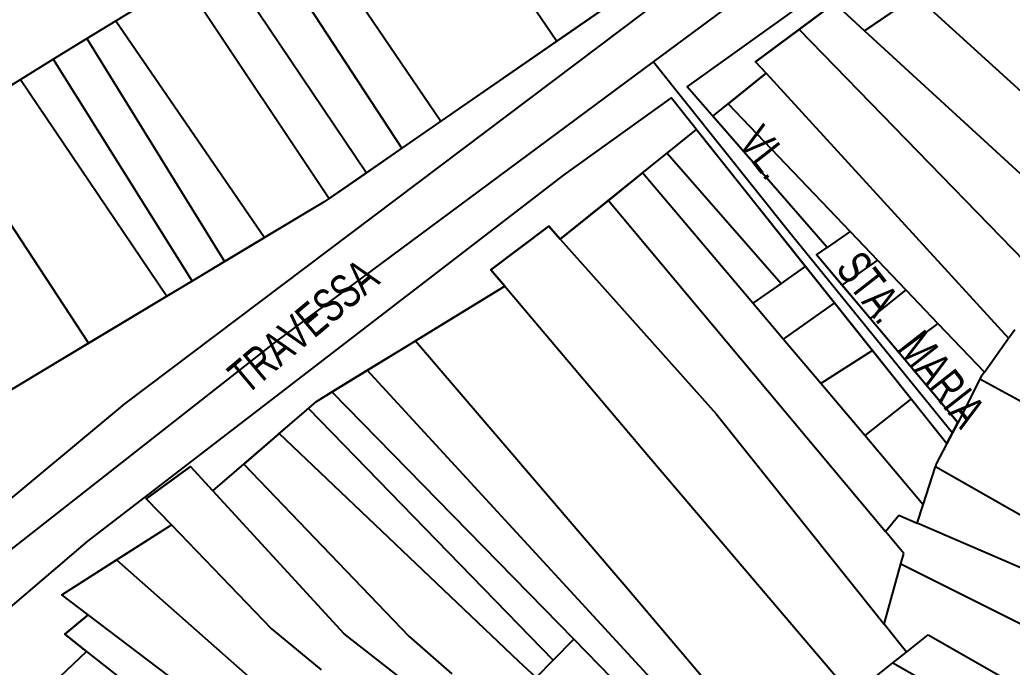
# Model space of a CAD drawing. Extents: x 199219 to 200475, y 4837288 to 4839440.
# Drawn here: x 199793.9 to 199911.7, y 4837895.6 to 4837972.4 of the extents above; entities that cross this region are included whole.
import ezdxf

# ---------------------------------------------------------------- set-up
doc = ezdxf.new("R2010")
doc.units = 0
doc.header["$LTSCALE"] = 3
doc.header["$MEASUREMENT"] = 0
for name, color, linetype in [('CD_MALHA_LOTES', 40, 'CONTINUOUS'), ('RU-QUADRAS', 210, 'CONTINUOUS'), ('SV-EIXO-RUA-PAV', 20, 'CONTINUOUS'), ('SV-RUA-PAVIM-S-GUIA-C-GUIA', 7, 'CONTINUOUS'), ('SV-TXT-RUA-N-PAV-S-GUIA-C-GUIA', 7, 'CONTINUOUS'), ('SV-TXT-RUA-PAV-S-GUIA-C-GUIA', 7, 'CONTINUOUS')]:
    doc.layers.add(name, color=color, linetype=linetype)
doc.styles.add('ARIAL', font='ARIAL.TTF')

msp = doc.modelspace()

# ---------------------------------------------------------------- linework, layer by layer
at = {"layer": 'CD_MALHA_LOTES', "linetype": 'Continuous'}
for p, q in [((199835.06, 4838003.05), (199857.61, 4837969.87)), ((199821.29, 4837993.57), (199843.85, 4837960.37)), ((199839.21, 4837957.17), (199817.01, 4837991.1)), ((199817.73, 4837979.92), (199835, 4837954.26)), ((199805.25, 4837972.27), (199813.26, 4837977.18)), ((199813.26, 4837977.18), (199830.58, 4837951.21)), ((199890.57, 4837974.37), (199886.38, 4837971.26)), ((199894.13, 4837971.1), (199890.57, 4837974.37)), ((199900.23, 4837975.24), (199894.13, 4837971.1)), ((199917.54, 4837959.48), (199900.23, 4837975.24)), ((199862.71, 4837973.39), (199857.61, 4837969.87)), ((199801.81, 4837970.16), (199805.25, 4837972.27)), ((199805.25, 4837972.27), (199822.92, 4837946.56)), ((199886.38, 4837971.26), (199881.21, 4837967.41)), ((199886.38, 4837971.26), (199915.65, 4837941.13)), ((199894.13, 4837971.1), (199919.73, 4837947.6)), ((199797.82, 4837967.71), (199801.81, 4837970.16)), ((199801.81, 4837970.16), (199818.17, 4837943.72)), ((199857.61, 4837969.87), (199843.85, 4837960.37)), ((199793.94, 4837965.33), (199797.82, 4837967.71)), ((199797.82, 4837967.71), (199814.32, 4837941.4)), ((199881.21, 4837967.41), (199882.46, 4837966.06)), ((199882.46, 4837966.06), (199877.96, 4837962.43)), ((199882.46, 4837966.06), (199911.23, 4837934.62)), ((199785.05, 4837959.89), (199793.94, 4837965.33)), ((199793.94, 4837965.33), (199811.3, 4837939.6)), ((199876.13, 4837960.95), (199877.96, 4837962.43)), ((199877.96, 4837962.43), (199892.44, 4837947.28)), ((199843.85, 4837960.37), (199839.21, 4837957.17)), ((199889.71, 4837945.4), (199876.13, 4837960.95)), ((199785.05, 4837959.89), (199802.01, 4837934.02)), ((199870.7, 4837956.58), (199874.19, 4837959.39)), ((199874.19, 4837959.39), (199887.14, 4837943.15)), ((199839.21, 4837957.17), (199835, 4837954.26)), ((199867.79, 4837954.23), (199870.7, 4837956.58)), ((199870.7, 4837956.58), (199884.23, 4837941.12)), ((199835, 4837954.26), (199830.58, 4837951.21)), ((199867.79, 4837954.23), (199863.73, 4837950.96)), ((199880.86, 4837938.78), (199867.79, 4837954.23)), ((199829.97, 4837950.79), (199822.92, 4837946.56)), ((199830.58, 4837951.21), (199829.97, 4837950.79)), ((199863.73, 4837950.96), (199858.02, 4837946.36)), ((199863.73, 4837950.96), (199896.63, 4837911.67)), ((199856.64, 4837947.91), (199849.79, 4837942.73)), ((199858.02, 4837946.36), (199856.64, 4837947.91)), ((199892.44, 4837947.28), (199889.71, 4837945.4)), ((199892.44, 4837947.28), (199895.69, 4837943.88)), ((199822.92, 4837946.56), (199818.17, 4837943.72)), ((199858.02, 4837946.36), (199876.54, 4837925.63)), ((199888.43, 4837944.52), (199889.71, 4837945.4)), ((199818.17, 4837943.72), (199814.32, 4837941.4)), ((199891.46, 4837940.93), (199888.43, 4837944.52)), ((199895.69, 4837943.88), (199891.46, 4837940.93)), ((199895.69, 4837943.88), (199899.05, 4837940.36)), ((199849.79, 4837942.73), (199851.43, 4837940.8)), ((199887.14, 4837943.15), (199884.23, 4837941.12)), ((199887.14, 4837943.15), (199890.58, 4837938.83)), ((199814.32, 4837941.4), (199811.3, 4837939.6)), ((199851.43, 4837940.8), (199840.82, 4837934.3)), ((199851.43, 4837940.8), (199868.53, 4837920.59)), ((199884.23, 4837941.12), (199880.86, 4837938.78)), ((199894.8, 4837936.97), (199891.46, 4837940.93)), ((199899.05, 4837940.36), (199894.8, 4837936.97)), ((199899.05, 4837940.36), (199902.85, 4837936.38)), ((199811.3, 4837939.6), (199802.01, 4837934.02)), ((199890.58, 4837938.83), (199884.47, 4837934.51)), ((199890.58, 4837938.83), (199895.1, 4837933.17)), ((199884.47, 4837934.51), (199880.86, 4837938.78)), ((199898.22, 4837932.91), (199894.8, 4837936.97)), ((199902.85, 4837936.38), (199898.22, 4837932.91)), ((199902.85, 4837936.38), (199908.36, 4837930.61)), ((199911.23, 4837934.62), (199911.97, 4837935.66)), ((199835.11, 4837930.81), (199840.82, 4837934.3)), ((199840.82, 4837934.3), (199865.79, 4837905.15)), ((199888.93, 4837929.24), (199884.47, 4837934.51)), ((199908.36, 4837930.61), (199911.23, 4837934.62)), ((199802.01, 4837934.02), (199788.04, 4837925.65)), ((199895.1, 4837933.17), (199888.93, 4837929.24)), ((199895.1, 4837933.17), (199899.68, 4837927.42)), ((199905.23, 4837924.6), (199898.22, 4837932.91)), ((199830.91, 4837928.24), (199835.11, 4837930.81)), ((199871.82, 4837890.97), (199835.11, 4837930.81)), ((199908.36, 4837930.61), (199907.98, 4837930.08)), ((199907.84, 4837929.8), (199905.61, 4837925.33)), ((199907.98, 4837930.08), (199907.84, 4837929.8)), ((199907.84, 4837929.8), (199916.61, 4837925)), ((199829.08, 4837927.12), (199830.91, 4837928.24)), ((199830.91, 4837928.24), (199859.61, 4837898.92)), ((199894.16, 4837923.06), (199888.93, 4837929.24)), ((199828.11, 4837926.28), (199829.08, 4837927.12)), ((199899.68, 4837927.42), (199894.16, 4837923.06)), ((199899.68, 4837927.42), (199903.92, 4837922.11)), ((199824.66, 4837923.32), (199828.11, 4837926.28)), ((199828.11, 4837926.28), (199857.17, 4837896.41)), ((199876.54, 4837925.63), (199896.45, 4837900.71)), ((199905.61, 4837925.33), (199905.23, 4837924.6)), ((199905.23, 4837924.6), (199903.92, 4837922.11)), ((199824.66, 4837923.32), (199820.45, 4837919.69)), ((199853.11, 4837896.28), (199824.66, 4837923.32)), ((199901.09, 4837914.86), (199894.16, 4837923.06)), ((199903.92, 4837922.11), (199902.65, 4837919.7)), ((199868.53, 4837920.59), (199891.84, 4837893.22)), ((199814.13, 4837919.41), (199808.87, 4837915.58)), ((199816.77, 4837916.53), (199814.13, 4837919.41)), ((199816.77, 4837916.53), (199820.45, 4837919.69)), ((199820.45, 4837919.69), (199840.06, 4837899.25)), ((199901.09, 4837914.86), (199902.56, 4837919.41)), ((199902.65, 4837919.7), (199902.56, 4837919.41)), ((199902.56, 4837919.41), (199935.43, 4837900.6)), ((199832.35, 4837899.55), (199816.77, 4837916.53)), ((199808.87, 4837915.58), (199811.85, 4837912.49)), ((199900.39, 4837912.67), (199901.09, 4837914.86)), ((199896.63, 4837911.67), (199898.19, 4837913.61)), ((199898.19, 4837913.61), (199900.39, 4837912.67)), ((199805.34, 4837908.33), (199811.85, 4837912.49)), ((199811.85, 4837912.49), (199823.74, 4837900.14)), ((199917.77, 4837905.18), (199900.39, 4837912.67)), ((199898.8, 4837909.07), (199896.63, 4837911.67)), ((199798.86, 4837904.18), (199805.34, 4837908.33)), ((199805.34, 4837908.33), (199825.46, 4837890.57)), ((199898.46, 4837907.86), (199898.8, 4837909.07)), ((199896.45, 4837900.71), (199898.46, 4837907.86)), ((199898.46, 4837907.86), (199913.32, 4837900.43)), ((199865.79, 4837905.15), (199877.6, 4837891.29)), ((199801.97, 4837901.82), (199798.86, 4837904.18)), ((199801.97, 4837901.82), (199799.19, 4837899.51)), ((199821.98, 4837886.65), (199801.97, 4837901.82)), ((199823.74, 4837900.14), (199829.63, 4837895.27)), ((199899.1, 4837897.39), (199896.45, 4837900.71)), ((199799.19, 4837899.51), (199801.77, 4837897.47)), ((199842.29, 4837891.82), (199832.35, 4837899.55)), ((199840.06, 4837899.25), (199845.14, 4837894.79)), ((199859.61, 4837898.92), (199857.17, 4837896.41)), ((199869.58, 4837888.74), (199859.61, 4837898.92)), ((199899.1, 4837897.39), (199901.68, 4837899.43)), ((199901.68, 4837899.43), (199925.31, 4837886)), ((199797.04, 4837892.93), (199801.77, 4837897.47)), ((199801.77, 4837897.47), (199814.66, 4837887.31)), ((199857.17, 4837896.41), (199855.17, 4837894.35)), ((199897.49, 4837896.1), (199899.1, 4837897.39)), ((199855.17, 4837894.35), (199853.11, 4837896.28)), ((199894.72, 4837893.91), (199897.49, 4837896.1)), ((199897.49, 4837896.1), (199923.02, 4837881.63))]:
    msp.add_line(p, q, dxfattribs=at)
at = {"layer": 'RU-QUADRAS', "color": 6, "linetype": 'Continuous'}
for points in [[(199927.83, 4838018.45), (199829.97, 4837950.79), (199788.04, 4837925.65), (199748.85, 4838019.93)], [(199797.04, 4837892.93), (199801.77, 4837897.47), (199799.19, 4837899.51), (199801.97, 4837901.82), (199798.86, 4837904.18), (199811.85, 4837912.49), (199808.87, 4837915.58), (199814.13, 4837919.41), (199816.77, 4837916.53), (199829.08, 4837927.12), (199851.43, 4837940.8), (199849.79, 4837942.73), (199856.64, 4837947.91), (199858.02, 4837946.36), (199874.19, 4837959.39), (199903.92, 4837922.11), (199905.23, 4837924.6), (199888.43, 4837944.52), (199889.71, 4837945.4), (199876.13, 4837960.95), (199882.46, 4837966.06), (199881.21, 4837967.41), (199890.57, 4837974.37), (199894.13, 4837971.1), (199900.52, 4837975.44)]]:
    msp.add_lwpolyline(points, dxfattribs=at)
at = {"layer": 'SV-EIXO-RUA-PAV'}
for points in [[(199783.114632, 4837902.536736), (199790.565285, 4837907.809506), (199824.265161, 4837934.173354), (199869.083931, 4837967.391971), (199892.467292, 4837984.723169), (199936.024955, 4838014.755031), (199937.629711, 4838022.320309), (199941.526975, 4838022.320309), (199946.111993, 4838025.988323), (200000, 4838067.480225)], [(199869.083931, 4837967.391971), (199885.082941, 4837947.405831), (199904.589218, 4837923.388444)]]:
    msp.add_lwpolyline(points, dxfattribs=at)
at = {"layer": 'SV-RUA-PAVIM-S-GUIA-C-GUIA'}
for points in [[(199760.670377, 4837979.412772), (199769.265521, 4837956.906025), (199774.229028, 4837944.883289), (199777.738957, 4837935.030902), (199781.121315, 4837926.236102), (199782.630539, 4837921.408865), (199784.267134, 4837915.783613), (199785.057202, 4837913.416216), (199785.847269, 4837911.881792), (199786.725129, 4837911.487226), (199787.251841, 4837911.531066), (199787.998013, 4837911.75027), (199788.612507, 4837912.057155), (199789.446471, 4837912.846287), (199806.325723, 4837926.853656), (199891.966519, 4837991.38389)], [(199792.720898, 4837902.664528), (199801.947482, 4837910.523185), (199858.477966, 4837954.000869), (199871.206932, 4837963.123104), (199887.140031, 4837943.145916), (199890.582242, 4837938.830014), (199895.096914, 4837933.169442), (199899.68165, 4837927.421023), (199903.917254, 4837922.110351), (199905.227844, 4837924.603128), (199898.21948, 4837932.913045), (199894.79994, 4837936.967642), (199891.461046, 4837940.926617), (199888.430508, 4837944.519969), (199889.708941, 4837945.397379), (199873.068263, 4837964.45703), (199897.40321, 4837981.896712)]]:
    msp.add_lwpolyline(points, dxfattribs=at)

# ---------------------------------------------------------------- texts
at = {"layer": 'SV-TXT-RUA-N-PAV-S-GUIA-C-GUIA', "style": 'ARIAL', "width": 0.7}
msp.add_text('VL.            STA.   MARIA', height=4, rotation=308, dxfattribs=at).set_placement((199878.954021, 4837957.75321))
at = {"layer": 'SV-TXT-RUA-PAV-S-GUIA-C-GUIA', "style": 'ARIAL', "width": 0.7}
msp.add_text('TRAVESSA', height=4, rotation=40, dxfattribs=at).set_placement((199820.788285, 4837927.8154))

doc.saveas('drawing.dxf')
